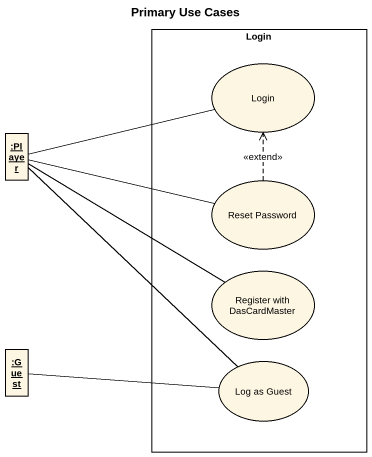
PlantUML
@startuml
title Primary Use Cases
allowmixing
hide circle
hide empty members
rectangle Login {
  usecase "Login" as Login_2
  usecase "Reset Password" as Reset_Password
  usecase "Register with DasCardMaster" as Register_with_DasCardMaster
  usecase "Log as Guest" as Log_as_Guest
}
object ":Player" as Player
object ":Guest" as Guest
Player -right- Login_2
Player -right- Reset_Password
Player -- Log_as_Guest
Reset_Password .up.> Login_2 : <<extend>>
Register_with_DasCardMaster -up- Player
Guest -right- Log_as_Guest
@enduml
